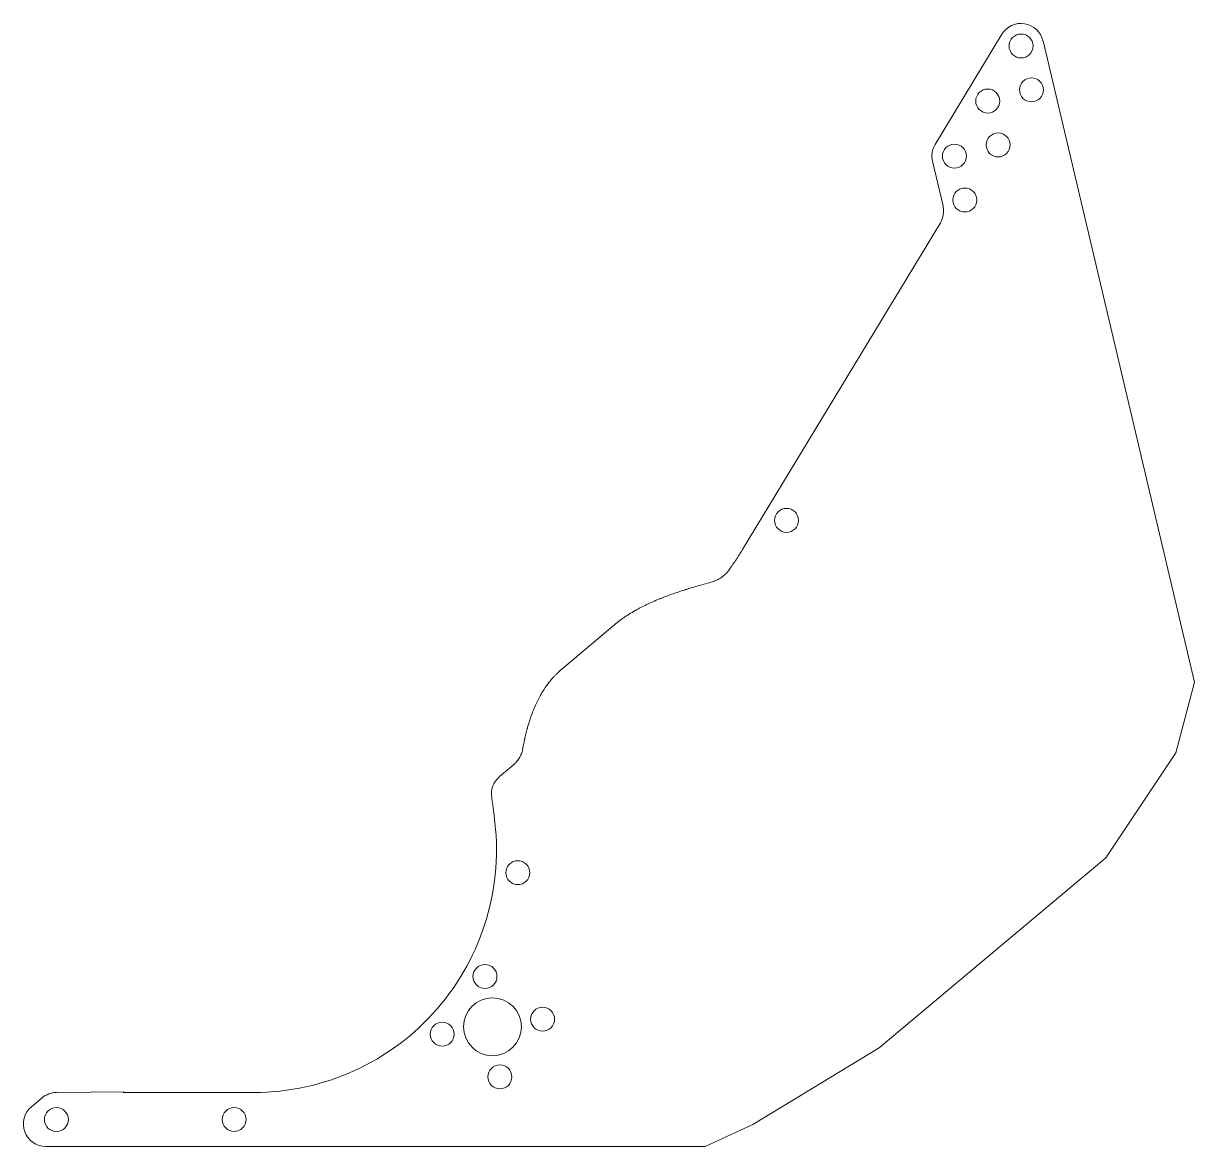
# Model space of a CAD drawing. Header units: millimetres. Extents: x 48 to 463, y 30 to 428.
import ezdxf

# ---------------------------------------------------------------- set-up
doc = ezdxf.new("R2010")
doc.units = ezdxf.units.MM

msp = doc.modelspace()

# ---------------------------------------------------------------- linework, layer by layer
at = {"color": 7, "linetype": 'Continuous', "lineweight": 15}
for p, q in [((394.65, 424.13), (371, 385.09)), ((409.28, 421.83), (463.04, 194.43)), ((370.06, 379.11), (373.81, 363.27)), ((302.73, 241.5), (372.86, 357.28)), ((256.74, 214.25), (238.57, 198.99)), ((463.04, 194.43), (456.38, 169.36)), ((431.53, 132.18), (456.38, 169.36)), ((221.37, 164.99), (216.5, 160.91)), ((351.19, 64.77), (431.53, 132.18)), ((306.32, 37.61), (351.19, 64.77)), ((50.49, 43.87), (54.25, 47.03)), ((59.32, 48.9), (83.27, 49.12)), ((83.27, 49.12), (83.06, 48.94)), ((83.06, 48.94), (129.43, 48.94)), ((306.32, 37.61), (289.45, 29.74)), ((289.45, 29.74), (55.63, 29.74))]:
    msp.add_line(p, q, dxfattribs=at)
for centre, radius in [((401.49, 419.99), 4.25), ((405.17, 404.42), 4.25), ((389.67, 400.47), 4.25), ((393.35, 384.9), 4.25), ((377.85, 380.95), 4.25), ((381.53, 365.38), 4.25), ((318.31, 251.78), 4.25), ((222.99, 126.86), 4.25), ((211.34, 90.05), 4.25), ((213.99, 72.24), 10.25), ((231.79, 74.89), 4.25), ((196.18, 69.6), 4.25), ((216.63, 54.44), 4.25), ((59.32, 39.32), 4.25), ((122.37, 39.34), 4.25)]:
    msp.add_circle(centre, radius, dxfattribs=at)
for centre, radius, start, end in [((401.49, 419.99), 8, 13.302, 148.7953), ((377.85, 380.95), 8, 148.7953, 193.302), ((366.02, 361.43), 8, 328.7953, 13.302), ((129.43, 134.94), 86, 270, 8.0086), ((59.4, 40.9), 8, 90.5131, 130), ((55.63, 37.74), 8, 130, 270)]:
    msp.add_arc(centre, radius, start, end, dxfattribs=at)
for points, knots in [([(302.73, 241.5), (302.31, 240.8), (301.89, 240.12), (301.27, 239.14), (301.07, 238.82), (300.66, 238.18), (300.45, 237.87), (299.46, 236.39), (298.56, 235.13), (297.57, 233.78)], [0, 0, 0, 0, 0.25, 0.25, 0.375, 0.375, 0.5, 0.5, 1, 1, 1, 1]), ([(297.57, 233.78), (297.36, 233.51), (297.16, 233.27), (296.78, 232.86), (296.54, 232.63), (296.1, 232.23), (295.87, 232.04), (295.38, 231.67), (295.11, 231.49), (294.33, 230.99), (293.79, 230.7), (293.09, 230.39), (292.95, 230.33), (292.73, 230.25), (292.66, 230.22), (292.55, 230.18), (292.52, 230.17), (292.44, 230.14), (292.4, 230.13), (292.16, 230.04), (291.87, 229.95), (291.49, 229.85)], [0, 0, 0, 0, 0.125, 0.125, 0.25, 0.25, 0.375, 0.375, 0.5, 0.5, 0.75, 0.75, 0.8125, 0.8125, 0.84375, 0.84375, 0.859375, 0.859375, 0.875, 0.875, 1, 1, 1, 1]), ([(291.49, 229.85), (289.75, 229.38), (288.11, 228.92), (285.81, 228.25), (285.06, 228.03), (283.99, 227.7), (283.63, 227.6), (283.12, 227.44), (282.94, 227.38), (282.69, 227.3), (282.6, 227.28), (282.48, 227.24), (282.44, 227.22), (282.35, 227.2), (282.32, 227.19), (280.61, 226.64), (279.03, 226.11), (276.77, 225.3), (276.04, 225.03), (274.96, 224.62), (274.61, 224.48), (274.09, 224.28), (273.91, 224.21), (273.65, 224.1), (273.57, 224.07), (273.44, 224.02), (273.4, 224), (273.31, 223.97), (273.28, 223.95), (271.62, 223.28), (270.09, 222.6), (267.92, 221.57), (267.22, 221.22), (266.2, 220.69), (265.87, 220.51), (265.38, 220.24), (265.21, 220.15), (264.97, 220.01), (264.89, 219.97), (264.77, 219.9), (264.73, 219.88), (264.65, 219.83), (264.61, 219.81), (263.84, 219.38), (263.14, 218.96), (262.13, 218.32), (261.8, 218.1), (261.31, 217.78), (261.14, 217.67), (260.82, 217.45), (260.67, 217.35), (260.17, 216.99), (259.85, 216.76), (259.37, 216.4), (259.21, 216.28), (258.9, 216.04), (258.75, 215.93), (258, 215.34), (257.38, 214.81), (256.74, 214.25)], [0, 0, 0, 0, 0.125, 0.125, 0.1875, 0.1875, 0.21875, 0.21875, 0.234375, 0.234375, 0.242188, 0.242188, 0.246094, 0.246094, 0.25, 0.25, 0.375, 0.375, 0.4375, 0.4375, 0.46875, 0.46875, 0.484375, 0.484375, 0.492188, 0.492188, 0.496094, 0.496094, 0.5, 0.5, 0.625, 0.625, 0.6875, 0.6875, 0.71875, 0.71875, 0.734375, 0.734375, 0.742188, 0.742188, 0.746094, 0.746094, 0.75, 0.75, 0.8125, 0.8125, 0.84375, 0.84375, 0.859375, 0.859375, 0.875, 0.875, 0.90625, 0.90625, 0.921875, 0.921875, 0.9375, 0.9375, 1, 1, 1, 1]), ([(238.57, 198.99), (237.98, 198.49), (237.48, 198.05), (237.04, 197.62), (237.01, 197.59), (236.94, 197.53), (236.91, 197.5), (236.82, 197.41), (236.76, 197.36), (236.59, 197.18), (236.47, 197.06), (236.11, 196.7), (235.88, 196.45), (235.2, 195.71), (234.77, 195.21), (233.93, 194.16), (233.52, 193.63), (233.02, 192.93), (232.94, 192.81), (232.76, 192.54), (232.66, 192.41), (232.39, 192.01), (232.22, 191.73), (231.69, 190.9), (231.35, 190.34), (230.36, 188.58), (229.75, 187.35), (229.14, 185.97), (229.11, 185.9), (229.05, 185.76), (229.02, 185.69), (228.92, 185.47), (228.86, 185.32), (228.67, 184.88), (228.55, 184.58), (228.19, 183.67), (227.96, 183.05), (227.29, 181.15), (226.87, 179.83), (226.46, 178.36), (226.44, 178.29), (226.39, 178.14), (226.37, 178.06), (226.31, 177.82), (226.26, 177.66), (226.14, 177.18), (226.05, 176.86), (225.81, 175.88), (225.65, 175.22), (225.48, 174.5), (225.48, 174.47), (225.46, 174.39), (225.45, 174.36), (225.43, 174.25), (225.41, 174.17), (225.36, 173.95), (225.33, 173.8), (225.23, 173.33), (225.17, 173.02), (224.97, 172.03), (224.83, 171.33), (224.69, 170.58)], [0, 0, 0, 0, 0.0625, 0.0625, 0.0664062, 0.0664062, 0.0703125, 0.0703125, 0.078125, 0.078125, 0.09375, 0.09375, 0.125, 0.125, 0.1875, 0.1875, 0.25, 0.25, 0.265625, 0.265625, 0.28125, 0.28125, 0.3125, 0.3125, 0.375, 0.375, 0.5, 0.5, 0.5078125, 0.5078125, 0.515625, 0.515625, 0.53125, 0.53125, 0.5625, 0.5625, 0.625, 0.625, 0.7499999, 0.7499999, 0.7578124, 0.7578124, 0.7656249, 0.7656249, 0.7812499, 0.7812499, 0.8124999, 0.8124999, 0.8749999, 0.8749999, 0.8789062, 0.8789062, 0.8828124, 0.8828124, 0.8906249, 0.8906249, 0.9062499, 0.9062499, 0.9374999, 0.9374999, 0.9999999, 0.9999999, 0.9999999, 0.9999999]), ([(224.69, 170.58), (224.63, 170.27), (224.57, 169.99), (224.44, 169.53), (224.34, 169.24), (224.05, 168.49), (223.8, 167.99), (223.22, 167.03), (222.9, 166.58), (222.45, 166.06), (222.36, 165.95), (222.22, 165.8), (222.17, 165.75), (222.1, 165.67), (222.08, 165.65), (222.03, 165.6), (222, 165.57), (221.83, 165.41), (221.63, 165.22), (221.37, 164.99)], [0, 0, 0, 0, 0.125, 0.125, 0.25, 0.25, 0.5, 0.5, 0.75, 0.75, 0.8125, 0.8125, 0.84375, 0.84375, 0.859375, 0.859375, 0.875, 0.875, 1, 1, 1, 1]), ([(216.5, 160.91), (215.95, 160.44), (215.47, 159.92), (214.67, 158.79), (214.35, 158.19), (213.61, 156.2), (213.48, 154.82), (213.72, 153.39)], [0, 0, 0, 0, 0.25, 0.25, 0.5, 0.5, 1, 1, 1, 1]), ([(213.72, 153.39), (213.77, 153.08), (213.88, 152.45), (214.02, 151.52), (214.16, 150.59), (214.28, 149.67), (214.4, 148.75), (214.5, 147.83), (214.56, 147.23), (214.59, 146.92)], [0, 0, 0, 0, 0.145857, 0.290689, 0.434512, 0.57734, 0.719187, 0.860068, 1, 1, 1, 1])]:
    msp.add_open_spline(points, degree=3, knots=knots, dxfattribs=at)

doc.saveas('drawing.dxf')
